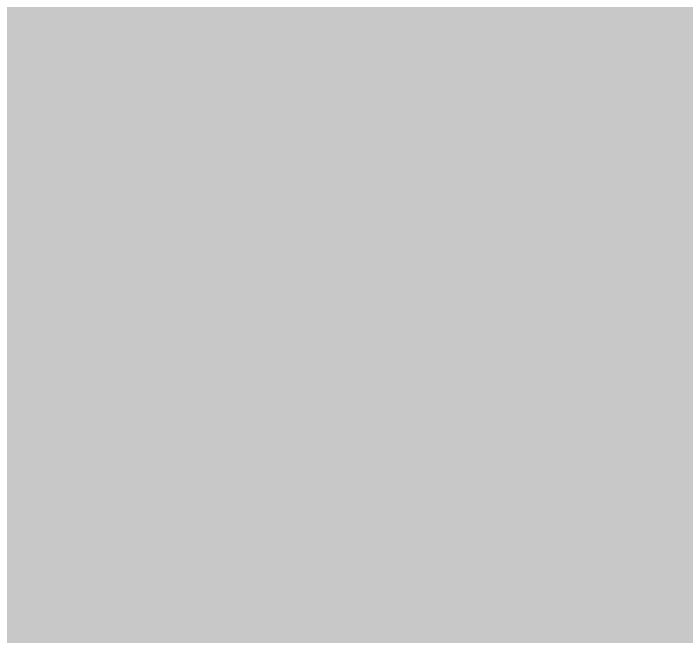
# Model space of a CAD drawing. Header units: metres. Extents: x 394605 to 1395358, y 4171135 to 6406139.
# Drawn here: x 1394403.95 to 1394422.72, y 4172353.84 to 4172371.22 of the extents above; entities that cross this region are included whole.
import ezdxf

# ---------------------------------------------------------------- set-up
doc = ezdxf.new("R2010")
doc.units = ezdxf.units.M
doc.header["$LTSCALE"] = 2
doc.linetypes.add('CONTINU', pattern=[0])
doc.layers.add('EBC', color=7, linetype='CONTINU', true_color=0xeaddbe)

msp = doc.modelspace()

# ---------------------------------------------------------------- hatches: boundary and pattern name
at = {"layer": 'EBC', "lineweight": 40, "true_color": 0xb5da90}
h = msp.add_hatch(dxfattribs=at)
h.set_pattern_fill('EB-CLAS', color=71, scale=2, style=0)
h.set_pattern_definition([(0, (0, 0), (0, 20), []), (90, (0, 0), (-20, 1e-15), []), (0, (7.071, -2.929), (0, 20), [5.8578644, -14.1421356]), (0, (7.071, 2.929), (0, 20), [5.8578664, -14.1421356]), (90, (2.929, -12.929), (-20, 1e-15), [5.8578664, -14.1421356]), (90, (-2.929, 7.071), (-20, 1e-15), [5.8578644, -14.1421356]), (45, (2.929, -7.071), (-9.999999983, 9.999999983), [5.8578644, -22.4264536]), (45, (-7.071, 2.929), (-9.999999983, 9.999999983), [5.8578644, -22.4264536]), (315, (-7.071, -2.929), (9.999999983, 9.999999983), [5.8578644, -22.4264536]), (315, (2.929, 7.071), (9.999999983, 9.999999983), [5.8578644, -22.4264536]), (315, (12.929, -2.929), (9.999999983, 9.999999983), [5.8578644, -22.4264536]), (45, (2.929, 12.929), (-9.999999983, 9.999999983), [5.8578644, -22.4264536])])
h.paths.add_polyline_path([(1393962.6, 4172302.144), (1393986.928, 4172306.901), (1393992.409, 4172298.585), (1394453.852, 4172383.199), (1394478.186, 4172379.705), (1394391.77, 4172215.99), (1394345.807, 4172240.903), (1394314.67, 4172182.95), (1394303.76, 4172162.89), (1394292.3, 4172142.5), (1394337.58, 4172120.11), (1394340.4, 4172118.71), (1394273.5, 4171988.045), (1393838.449, 4172033.85), (1393871.535, 4172243.46)])

doc.saveas('drawing.dxf')
